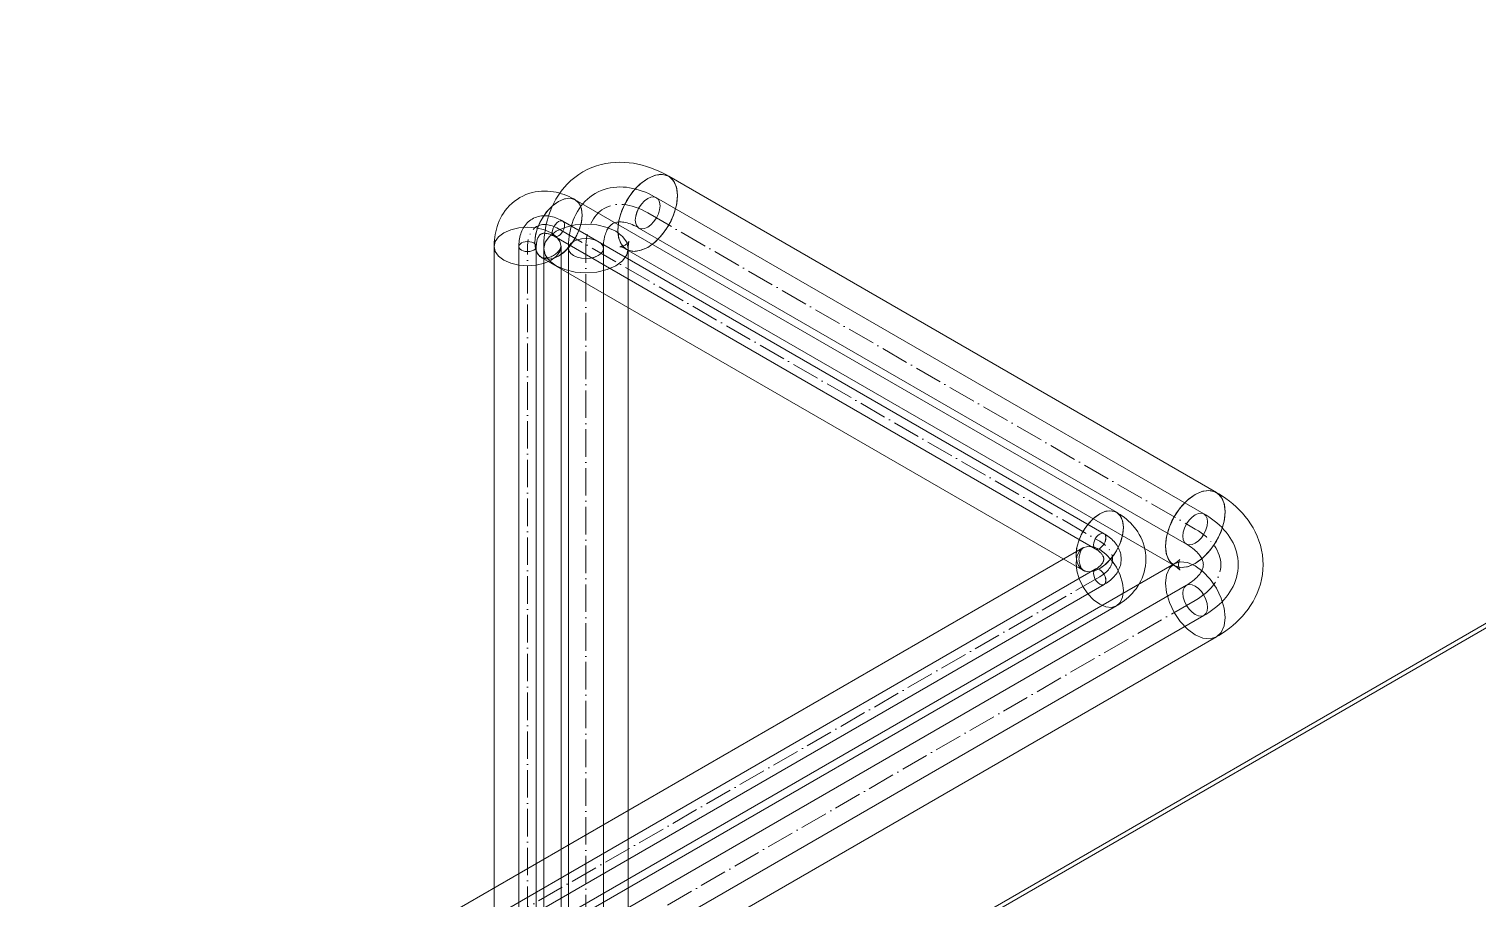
# Model space of a CAD drawing. Header units: millimetres. Extents: x -88595 to 880822, y -1054509 to -148035.
# Drawn here: x 433626 to 434153, y -344671 to -344355 of the extents above; entities that cross this region are included whole.
import ezdxf

# ---------------------------------------------------------------- set-up
doc = ezdxf.new("R2010")
doc.units = ezdxf.units.MM
doc.linetypes.add('$12$ADSK_Осевая', pattern=[14, 10, -2, 0, -2])
doc.linetypes.add('$13$ADSK_Осевая', pattern=[14, 10, -2, 0, -2])
for name, color, linetype, lineweight in [('Изоляция', 7, 'Continuous', 18), ('Оборудование', 7, 'Continuous', 18), ('Трубопровод', 7, 'Continuous', 18), ('Трубопроводы', 7, 'Continuous', 18)]:
    doc.layers.add(name, color=color, linetype=linetype, lineweight=lineweight)

# ---------------------------------------------------------------- blocks, each defined once
blk = doc.blocks.new('$0$ADSK_Настенный внутренний блок кондиционера1 - 1U24TL5FRA-A-3264667-В_ОВ3_1')
at = {"layer": 'Оборудование'}
for p, q in [((-17677.49, 7936.1), (-18390.25, 7524.58)), ((-17673.52, 7936.69), (-18386.28, 7525.18))]:
    blk.add_line(p, q, dxfattribs=at)
blk = doc.blocks.new('$0$ADSK_МедьПайка_Отвод-гнутая труба - Отвод _гнутая труба_-V148-В_ОВ3_1')
at = {"layer": 'Трубопроводы', "color": 134, "true_color": 0x00a6a6}
for points in [[(-19153.25, -1883.69, 0), (-19154.25, -1884.31, 0), (-19155.2, -1885, 0), (-19156.09, -1885.75, 0), (-19156.94, -1886.56, 0), (-19157.73, -1887.42, 0), (-19158.46, -1888.33, 0), (-19159.14, -1889.28, 0), (-19159.76, -1890.28, 0), (-19160.31, -1891.3, 0), (-19160.82, -1892.36, 0), (-19161.26, -1893.45, 0), (-19161.65, -1894.57, 0), (-19161.99, -1895.71, 0), (-19162.28, -1896.86, 0), (-19162.52, -1898.04, 0), (-19162.71, -1899.24, 0), (-19162.85, -1900.45, 0), (-19162.94, -1901.68, 0), (-19162.99, -1902.92, 0), (-19163, -1903.72, 0)], [(-19153.25, -1883.69, 0), (-19152.22, -1883.14, 0), (-19151.15, -1882.66, 0), (-19150.05, -1882.25, 0), (-19148.92, -1881.93, 0), (-19147.78, -1881.67, 0), (-19146.62, -1881.49, 0), (-19145.46, -1881.39, 0), (-19144.29, -1881.35, 0), (-19143.12, -1881.38, 0), (-19141.95, -1881.47, 0), (-19140.79, -1881.63, 0), (-19139.63, -1881.85, 0), (-19138.47, -1882.13, 0), (-19137.32, -1882.46, 0), (-19136.18, -1882.84, 0), (-19135.05, -1883.27, 0), (-19133.93, -1883.76, 0), (-19132.82, -1884.29, 0), (-19131.72, -1884.87, 0), (-19131.03, -1885.26, 0)], [(-19134.2, -1885.57, 0), (-19135.36, -1886.42, 0), (-19136.45, -1887.56, 0), (-19137.38, -1888.92, 0), (-19138.09, -1890.41, 0), (-19138.54, -1891.92, 0), (-19138.69, -1893.35, 0), (-19138.54, -1894.6, 0), (-19138.09, -1895.6, 0), (-19137.38, -1896.26, 0), (-19136.45, -1896.54, 0), (-19135.36, -1896.44, 0), (-19134.2, -1895.94, 0)], [(-19134.2, -1895.94, 0), (-19133.04, -1895.1, 0), (-19131.96, -1893.95, 0), (-19131.03, -1892.59, 0), (-19130.31, -1891.11, 0), (-19129.86, -1889.6, 0), (-19129.71, -1888.17, 0), (-19129.86, -1886.91, 0), (-19130.31, -1885.92, 0), (-19131.03, -1885.26, 0), (-19131.96, -1884.97, 0), (-19133.04, -1885.08, 0), (-19134.2, -1885.57, 0)], [(-19146.9, -1894.68, 0), (-19147.15, -1894.84, 0), (-19147.39, -1895.02, 0), (-19147.63, -1895.21, 0), (-19147.86, -1895.44, 0), (-19148.1, -1895.69, 0), (-19148.33, -1895.98, 0), (-19148.55, -1896.3, 0), (-19148.77, -1896.65, 0), (-19148.99, -1897.05, 0), (-19149.19, -1897.49, 0), (-19149.39, -1897.96, 0), (-19149.57, -1898.48, 0), (-19149.74, -1899.04, 0), (-19149.89, -1899.64, 0), (-19150.02, -1900.28, 0), (-19150.12, -1900.96, 0), (-19150.21, -1901.68, 0), (-19150.26, -1902.43, 0), (-19150.3, -1903.21, 0), (-19150.3, -1903.72, 0)], [(-19146.9, -1894.68, 0), (-19146.64, -1894.55, 0), (-19146.37, -1894.42, 0), (-19146.08, -1894.32, 0), (-19145.77, -1894.23, 0), (-19145.43, -1894.15, 0), (-19145.07, -1894.1, 0), (-19144.68, -1894.06, 0), (-19144.26, -1894.05, 0), (-19143.81, -1894.06, 0), (-19143.33, -1894.1, 0), (-19142.82, -1894.17, 0), (-19142.28, -1894.27, 0), (-19141.71, -1894.41, 0), (-19141.11, -1894.58, 0), (-19140.49, -1894.79, 0), (-19139.85, -1895.03, 0), (-19139.19, -1895.32, 0), (-19138.52, -1895.64, 0), (-19137.82, -1896.01, 0), (-19137.38, -1896.26, 0)], [(-19161.14, -1901.13, 0), (-19159.83, -1900.54, 0), (-19158.3, -1900.18, 0), (-19156.65, -1900.05, 0), (-19155.01, -1900.18, 0), (-19153.48, -1900.54, 0), (-19152.16, -1901.13, 0), (-19151.15, -1901.89, 0), (-19150.52, -1902.77, 0), (-19150.3, -1903.72, 0), (-19150.52, -1904.67, 0), (-19151.15, -1905.55, 0), (-19152.16, -1906.31, 0)], [(-19152.16, -1906.31, 0), (-19153.48, -1906.89, 0), (-19155.01, -1907.26, 0), (-19156.65, -1907.39, 0), (-19158.3, -1907.26, 0), (-19159.83, -1906.89, 0), (-19161.14, -1906.31, 0), (-19162.15, -1905.55, 0), (-19162.79, -1904.67, 0), (-19163, -1903.72, 0), (-19162.79, -1902.77, 0), (-19162.15, -1901.89, 0), (-19161.14, -1901.13, 0)]]:
    blk.add_polyline3d(points, dxfattribs=at)
blk = doc.blocks.new('$0$ADSK_МедьПайка_Отвод-гнутая труба - Отвод _гнутая труба_-V161-В_ОВ3_1')
at = {"layer": 'Трубопроводы', "color": 134, "true_color": 0x00a6a6}
for points in [[(9793.5, -8211.69, 0), (9793.65, -8210.26, 0), (9794.1, -8208.75, 0), (9794.81, -8207.27, 0), (9795.74, -8205.9, 0), (9796.82, -8204.76, 0), (9797.99, -8203.91, 0), (9799.15, -8203.42, 0), (9800.23, -8203.31, 0), (9801.16, -8203.6, 0), (9801.87, -8204.26, 0), (9802.32, -8205.25, 0), (9802.48, -8206.51, 0)], [(9802.48, -8206.51, 0), (9802.32, -8207.94, 0), (9801.87, -8209.45, 0), (9801.16, -8210.93, 0), (9800.23, -8212.29, 0), (9799.15, -8213.44, 0), (9797.99, -8214.28, 0), (9796.82, -8214.78, 0), (9795.74, -8214.88, 0), (9794.81, -8214.6, 0), (9794.1, -8213.94, 0), (9793.65, -8212.94, 0), (9793.5, -8211.69, 0)], [(9813.63, -8222.06, 0), (9813.59, -8220.89, 0), (9813.47, -8219.72, 0), (9813.27, -8218.57, 0), (9812.99, -8217.43, 0), (9812.64, -8216.31, 0), (9812.22, -8215.22, 0), (9811.73, -8214.16, 0), (9811.18, -8213.13, 0), (9810.57, -8212.13, 0), (9809.9, -8211.17, 0), (9809.18, -8210.24, 0), (9808.41, -8209.34, 0), (9807.6, -8208.48, 0), (9806.74, -8207.65, 0), (9805.83, -8206.86, 0), (9804.89, -8206.09, 0), (9803.91, -8205.37, 0), (9802.9, -8204.67, 0), (9801.85, -8204, 0), (9801.16, -8203.6, 0)], [(9800.93, -8222.06, 0), (9800.92, -8221.77, 0), (9800.89, -8221.47, 0), (9800.84, -8221.16, 0), (9800.76, -8220.85, 0), (9800.66, -8220.52, 0), (9800.53, -8220.18, 0), (9800.36, -8219.83, 0), (9800.17, -8219.45, 0), (9799.93, -8219.07, 0), (9799.66, -8218.67, 0), (9799.34, -8218.27, 0), (9798.98, -8217.85, 0), (9798.58, -8217.42, 0), (9798.13, -8216.99, 0), (9797.64, -8216.56, 0), (9797.11, -8216.13, 0), (9796.53, -8215.7, 0), (9795.91, -8215.28, 0), (9795.25, -8214.86, 0), (9794.81, -8214.6, 0)], [(9800.93, -8222.06, 0), (9800.92, -8222.35, 0), (9800.89, -8222.65, 0), (9800.84, -8222.96, 0), (9800.76, -8223.27, 0), (9800.66, -8223.6, 0), (9800.53, -8223.94, 0), (9800.36, -8224.29, 0), (9800.17, -8224.67, 0), (9799.93, -8225.05, 0), (9799.66, -8225.45, 0), (9799.34, -8225.85, 0), (9798.98, -8226.27, 0), (9798.58, -8226.7, 0), (9798.13, -8227.13, 0), (9797.64, -8227.56, 0), (9797.11, -8227.99, 0), (9796.53, -8228.42, 0), (9795.91, -8228.84, 0), (9795.25, -8229.26, 0), (9794.81, -8229.52, 0)], [(9813.63, -8222.06, 0), (9813.59, -8223.23, 0), (9813.47, -8224.4, 0), (9813.27, -8225.55, 0), (9812.99, -8226.69, 0), (9812.64, -8227.81, 0), (9812.22, -8228.9, 0), (9811.73, -8229.96, 0), (9811.18, -8230.99, 0), (9810.57, -8231.99, 0), (9809.9, -8232.95, 0), (9809.18, -8233.88, 0), (9808.41, -8234.78, 0), (9807.6, -8235.64, 0), (9806.74, -8236.47, 0), (9805.83, -8237.26, 0), (9804.89, -8238.03, 0), (9803.91, -8238.75, 0), (9802.9, -8239.45, 0), (9801.85, -8240.12, 0), (9801.16, -8240.52, 0)], [(9802.48, -8237.61, 0), (9802.32, -8236.18, 0), (9801.87, -8234.67, 0), (9801.16, -8233.19, 0), (9800.23, -8231.83, 0), (9799.15, -8230.68, 0), (9797.99, -8229.84, 0), (9796.82, -8229.34, 0), (9795.74, -8229.24, 0), (9794.81, -8229.52, 0), (9794.1, -8230.18, 0), (9793.65, -8231.18, 0), (9793.5, -8232.43, 0)], [(9793.5, -8232.43, 0), (9793.65, -8233.86, 0), (9794.1, -8235.37, 0), (9794.81, -8236.86, 0), (9795.74, -8238.22, 0), (9796.82, -8239.36, 0), (9797.99, -8240.21, 0), (9799.15, -8240.7, 0), (9800.23, -8240.81, 0), (9801.16, -8240.52, 0), (9801.87, -8239.86, 0), (9802.32, -8238.87, 0), (9802.48, -8237.61, 0)]]:
    blk.add_polyline3d(points, dxfattribs=at)
blk = doc.blocks.new('$0$ADSK_МедьПайка_Отвод-гнутая труба - Отвод _гнутая труба_-V147-В_ОВ3_1')
at = {"layer": 'Трубопроводы', "color": 190, "true_color": 0x8000ff}
for points in [[(-19176.16, -1892.99, 0), (-19176.66, -1893.3, 0), (-19177.14, -1893.64, 0), (-19177.59, -1894.02, 0), (-19178.01, -1894.42, 0), (-19178.4, -1894.85, 0), (-19178.77, -1895.31, 0), (-19179.11, -1895.79, 0), (-19179.42, -1896.28, 0), (-19179.7, -1896.8, 0), (-19179.95, -1897.33, 0), (-19180.17, -1897.87, 0), (-19180.37, -1898.43, 0), (-19180.54, -1899, 0), (-19180.68, -1899.58, 0), (-19180.8, -1900.17, 0), (-19180.89, -1900.77, 0), (-19180.96, -1901.37, 0), (-19181.01, -1901.99, 0), (-19181.04, -1902.61, 0), (-19181.04, -1903.01, 0)], [(-19176.16, -1892.99, 0), (-19175.65, -1892.71, 0), (-19175.11, -1892.47, 0), (-19174.56, -1892.27, 0), (-19174, -1892.11, 0), (-19173.43, -1891.98, 0), (-19172.85, -1891.89, 0), (-19172.27, -1891.84, 0), (-19171.69, -1891.82, 0), (-19171.1, -1891.83, 0), (-19170.52, -1891.88, 0), (-19169.93, -1891.96, 0), (-19169.35, -1892.07, 0), (-19168.78, -1892.21, 0), (-19168.2, -1892.37, 0), (-19167.63, -1892.57, 0), (-19167.07, -1892.78, 0), (-19166.51, -1893.02, 0), (-19165.95, -1893.29, 0), (-19165.4, -1893.58, 0), (-19165.05, -1893.77, 0)], [(-19166.64, -1893.93, 0), (-19167.22, -1894.36, 0), (-19167.76, -1894.93, 0), (-19168.23, -1895.61, 0), (-19168.58, -1896.35, 0), (-19168.81, -1897.11, 0), (-19168.88, -1897.82, 0), (-19168.81, -1898.45, 0), (-19168.58, -1898.94, 0), (-19168.23, -1899.27, 0), (-19167.76, -1899.42, 0), (-19167.22, -1899.36, 0), (-19166.64, -1899.12, 0)], [(-19166.64, -1899.12, 0), (-19166.06, -1898.69, 0), (-19165.52, -1898.12, 0), (-19165.05, -1897.44, 0), (-19164.7, -1896.7, 0), (-19164.47, -1895.94, 0), (-19164.39, -1895.23, 0), (-19164.47, -1894.6, 0), (-19164.7, -1894.11, 0), (-19165.05, -1893.77, 0), (-19165.52, -1893.63, 0), (-19166.06, -1893.69, 0), (-19166.64, -1893.93, 0)], [(-19172.99, -1898.49, 0), (-19173.11, -1898.57, 0), (-19173.24, -1898.65, 0), (-19173.35, -1898.75, 0), (-19173.47, -1898.86, 0), (-19173.59, -1898.99, 0), (-19173.7, -1899.13, 0), (-19173.81, -1899.29, 0), (-19173.93, -1899.47, 0), (-19174.03, -1899.67, 0), (-19174.14, -1899.89, 0), (-19174.23, -1900.13, 0), (-19174.33, -1900.39, 0), (-19174.41, -1900.67, 0), (-19174.48, -1900.97, 0), (-19174.55, -1901.29, 0), (-19174.6, -1901.63, 0), (-19174.64, -1901.98, 0), (-19174.67, -1902.36, 0), (-19174.69, -1902.75, 0), (-19174.69, -1903.01, 0)], [(-19172.99, -1898.49, 0), (-19172.86, -1898.42, 0), (-19172.72, -1898.36, 0), (-19172.58, -1898.3, 0), (-19172.42, -1898.26, 0), (-19172.26, -1898.22, 0), (-19172.07, -1898.19, 0), (-19171.88, -1898.18, 0), (-19171.67, -1898.17, 0), (-19171.44, -1898.18, 0), (-19171.2, -1898.2, 0), (-19170.95, -1898.23, 0), (-19170.68, -1898.28, 0), (-19170.39, -1898.35, 0), (-19170.1, -1898.43, 0), (-19169.79, -1898.54, 0), (-19169.47, -1898.66, 0), (-19169.14, -1898.8, 0), (-19168.8, -1898.97, 0), (-19168.45, -1899.15, 0), (-19168.23, -1899.27, 0)], [(-19175.62, -1904.3, 0), (-19176.28, -1904.59, 0), (-19177.04, -1904.78, 0), (-19177.87, -1904.84, 0), (-19178.69, -1904.78, 0), (-19179.45, -1904.59, 0), (-19180.11, -1904.3, 0), (-19180.61, -1903.92, 0), (-19180.93, -1903.48, 0), (-19181.04, -1903.01, 0), (-19180.93, -1902.53, 0), (-19180.61, -1902.09, 0), (-19180.11, -1901.71, 0)], [(-19180.11, -1901.71, 0), (-19179.45, -1901.42, 0), (-19178.69, -1901.23, 0), (-19177.87, -1901.17, 0), (-19177.04, -1901.23, 0), (-19176.28, -1901.42, 0), (-19175.62, -1901.71, 0), (-19175.12, -1902.09, 0), (-19174.8, -1902.53, 0), (-19174.69, -1903.01, 0), (-19174.8, -1903.48, 0), (-19175.12, -1903.92, 0), (-19175.62, -1904.3, 0)]]:
    blk.add_polyline3d(points, dxfattribs=at)
blk = doc.blocks.new('$0$ADSK_МедьПайка_Отвод-гнутая труба - Отвод _гнутая труба_-V159-В_ОВ3_1')
at = {"layer": 'Трубопроводы', "color": 190, "true_color": 0x8000ff}
for points in [[(9860, -8223, 0), (9860.08, -8222.28, 0), (9860.3, -8221.53, 0), (9860.66, -8220.79, 0), (9861.12, -8220.11, 0), (9861.66, -8219.53, 0), (9862.24, -8219.11, 0), (9862.82, -8218.86, 0), (9863.37, -8218.81, 0), (9863.83, -8218.95, 0), (9864.19, -8219.28, 0), (9864.41, -8219.78, 0), (9864.49, -8220.41, 0)], [(9864.49, -8220.41, 0), (9864.41, -8221.12, 0), (9864.19, -8221.88, 0), (9863.83, -8222.62, 0), (9863.37, -8223.3, 0), (9862.82, -8223.87, 0), (9862.24, -8224.3, 0), (9861.66, -8224.54, 0), (9861.12, -8224.6, 0), (9860.66, -8224.45, 0), (9860.3, -8224.12, 0), (9860.08, -8223.63, 0), (9860, -8223, 0)], [(9870.07, -8228.18, 0), (9870.05, -8227.6, 0), (9869.99, -8227.01, 0), (9869.89, -8226.44, 0), (9869.75, -8225.87, 0), (9869.57, -8225.31, 0), (9869.36, -8224.77, 0), (9869.12, -8224.24, 0), (9868.84, -8223.72, 0), (9868.54, -8223.22, 0), (9868.2, -8222.74, 0), (9867.84, -8222.27, 0), (9867.46, -8221.83, 0), (9867.05, -8221.39, 0), (9866.62, -8220.98, 0), (9866.17, -8220.58, 0), (9865.7, -8220.2, 0), (9865.21, -8219.84, 0), (9864.7, -8219.49, 0), (9864.17, -8219.16, 0), (9863.83, -8218.95, 0)], [(9863.72, -8228.18, 0), (9863.71, -8228.04, 0), (9863.7, -8227.89, 0), (9863.67, -8227.74, 0), (9863.63, -8227.58, 0), (9863.58, -8227.41, 0), (9863.52, -8227.24, 0), (9863.43, -8227.07, 0), (9863.33, -8226.88, 0), (9863.22, -8226.69, 0), (9863.08, -8226.49, 0), (9862.92, -8226.29, 0), (9862.74, -8226.08, 0), (9862.54, -8225.87, 0), (9862.32, -8225.65, 0), (9862.07, -8225.43, 0), (9861.81, -8225.22, 0), (9861.52, -8225, 0), (9861.21, -8224.79, 0), (9860.88, -8224.58, 0), (9860.66, -8224.45, 0)], [(9864.49, -8235.96, 0), (9864.41, -8235.25, 0), (9864.19, -8234.49, 0), (9863.83, -8233.75, 0), (9863.37, -8233.07, 0), (9862.82, -8232.5, 0), (9862.24, -8232.07, 0), (9861.66, -8231.83, 0), (9861.12, -8231.77, 0), (9860.66, -8231.92, 0), (9860.3, -8232.25, 0), (9860.08, -8232.74, 0), (9860, -8233.37, 0)], [(9863.72, -8228.18, 0), (9863.71, -8228.33, 0), (9863.7, -8228.48, 0), (9863.67, -8228.63, 0), (9863.63, -8228.79, 0), (9863.58, -8228.95, 0), (9863.52, -8229.12, 0), (9863.43, -8229.3, 0), (9863.33, -8229.49, 0), (9863.22, -8229.68, 0), (9863.08, -8229.88, 0), (9862.92, -8230.08, 0), (9862.74, -8230.29, 0), (9862.54, -8230.5, 0), (9862.32, -8230.72, 0), (9862.07, -8230.93, 0), (9861.81, -8231.15, 0), (9861.52, -8231.36, 0), (9861.21, -8231.58, 0), (9860.88, -8231.78, 0), (9860.66, -8231.92, 0)], [(9870.07, -8228.18, 0), (9870.05, -8228.77, 0), (9869.99, -8229.35, 0), (9869.89, -8229.93, 0), (9869.75, -8230.5, 0), (9869.57, -8231.06, 0), (9869.36, -8231.6, 0), (9869.12, -8232.13, 0), (9868.84, -8232.65, 0), (9868.54, -8233.15, 0), (9868.2, -8233.63, 0), (9867.84, -8234.09, 0), (9867.46, -8234.54, 0), (9867.05, -8234.97, 0), (9866.62, -8235.39, 0), (9866.17, -8235.79, 0), (9865.7, -8236.17, 0), (9865.21, -8236.53, 0), (9864.7, -8236.88, 0), (9864.17, -8237.21, 0), (9863.83, -8237.41, 0)], [(9860, -8233.37, 0), (9860.08, -8234.08, 0), (9860.3, -8234.84, 0), (9860.66, -8235.58, 0), (9861.12, -8236.26, 0), (9861.66, -8236.83, 0), (9862.24, -8237.26, 0), (9862.82, -8237.5, 0), (9863.37, -8237.56, 0), (9863.83, -8237.41, 0), (9864.19, -8237.08, 0), (9864.41, -8236.59, 0), (9864.49, -8235.96, 0)]]:
    blk.add_polyline3d(points, dxfattribs=at)

msp = doc.modelspace()

# ---------------------------------------------------------------- linework, layer by layer
at = {"layer": 'Изоляция', "color": 134, "true_color": 0x00a6a6}
for p, q in [((434058.03, -344523.6), (433858.98, -344408.68)), ((433813.5, -344434.93), (433813.5, -344919.52)), ((433843.63, -344435.26), (434042.68, -344550.18)), ((433844.2, -344919.52), (433844.2, -344434.93)), ((434042.68, -344549.52), (431545.53, -345991.25)), ((431560.88, -346017.84), (434058.03, -344576.11))]:
    msp.add_line(p, q, dxfattribs=at)
at = {"layer": 'Изоляция', "color": 190, "true_color": 0x8000ff}
for p, q in [((434021.71, -344530.79), (433824.95, -344417.19)), ((433795.46, -344434.22), (433795.46, -344944.73)), ((433819.81, -344944.73), (433819.81, -344434.22)), ((433812.78, -344438.28), (434009.53, -344551.87)), ((434009.53, -344543.75), (431475.79, -346006.6)), ((431487.96, -346027.69), (434021.71, -344564.84))]:
    msp.add_line(p, q, dxfattribs=at)
at = {"layer": 'Изоляция', "color": 134, "true_color": 0x00a6a6}
for points in [[(433827.75, -344407.1, 0), (433829.34, -344406.26, 0), (433830.97, -344405.53, 0), (433832.65, -344404.92, 0), (433834.35, -344404.42, 0), (433836.06, -344404.04, 0), (433837.78, -344403.77, 0), (433839.49, -344403.61, 0), (433841.19, -344403.56, 0), (433842.87, -344403.6, 0), (433844.53, -344403.74, 0), (433846.16, -344403.96, 0), (433847.76, -344404.26, 0), (433849.33, -344404.63, 0), (433850.87, -344405.08, 0), (433852.37, -344405.59, 0), (433853.85, -344406.15, 0), (433855.3, -344406.78, 0), (433856.72, -344407.46, 0), (433858.11, -344408.19, 0), (433858.98, -344408.68, 0)], [(433827.75, -344407.1, 0), (433826.23, -344408.05, 0), (433824.78, -344409.11, 0), (433823.41, -344410.25, 0), (433822.13, -344411.47, 0), (433820.95, -344412.77, 0), (433819.86, -344414.12, 0), (433818.86, -344415.52, 0), (433817.97, -344416.97, 0), (433817.16, -344418.44, 0), (433816.45, -344419.95, 0), (433815.83, -344421.47, 0), (433815.29, -344423, 0), (433814.83, -344424.55, 0), (433814.44, -344426.11, 0), (433814.13, -344427.67, 0), (433813.88, -344429.23, 0), (433813.7, -344430.8, 0), (433813.58, -344432.37, 0), (433813.51, -344433.94, 0), (433813.5, -344434.93, 0)], [(433862.16, -344415.7, 0), (433861.89, -344413.07, 0), (433861.08, -344410.88, 0), (433859.79, -344409.25, 0), (433858.07, -344408.26, 0), (433856.01, -344407.96, 0), (433853.72, -344408.36, 0), (433851.3, -344409.44, 0)], [(433851.3, -344409.44, 0), (433854.11, -344408.24, 0), (433856.73, -344407.98, 0), (433858.98, -344408.68, 0), (433860.7, -344410.28, 0), (433861.79, -344412.67, 0), (433862.16, -344415.7, 0)], [(433840.45, -344428.24, 0), (433840.82, -344424.78, 0), (433841.9, -344421.13, 0), (433843.63, -344417.54, 0), (433845.88, -344414.25, 0), (433848.49, -344411.49, 0), (433851.3, -344409.44, 0)], [(433851.3, -344409.44, 0), (433848.89, -344411.15, 0), (433846.59, -344413.4, 0), (433844.53, -344416.08, 0), (433842.82, -344419.06, 0), (433841.52, -344422.18, 0), (433840.72, -344425.29, 0), (433840.45, -344428.24, 0)], [(433862.16, -344415.7, 0), (433861.79, -344419.16, 0), (433860.7, -344422.81, 0), (433858.98, -344426.4, 0), (433856.73, -344429.69, 0), (433854.11, -344432.45, 0), (433851.3, -344434.5, 0)], [(433851.3, -344434.5, 0), (433853.72, -344432.79, 0), (433856.01, -344430.54, 0), (433858.07, -344427.86, 0), (433859.79, -344424.88, 0), (433861.08, -344421.76, 0), (433861.89, -344418.65, 0), (433862.16, -344415.7, 0)], [(433818, -344428.66, 0), (433815.56, -344430.5, 0), (433814.03, -344432.64, 0), (433813.5, -344434.93, 0), (433814.03, -344437.22, 0), (433815.56, -344439.36, 0), (433818, -344441.2, 0)], [(433818, -344441.2, 0), (433815.56, -344439.36, 0), (433814.03, -344437.22, 0), (433813.5, -344434.93, 0), (433814.03, -344432.64, 0), (433815.56, -344430.5, 0), (433818, -344428.66, 0)], [(433839.71, -344428.66, 0), (433836.53, -344427.26, 0), (433832.83, -344426.37, 0), (433828.85, -344426.07, 0), (433824.88, -344426.37, 0), (433821.18, -344427.26, 0), (433818, -344428.66, 0)], [(433818, -344428.66, 0), (433821.18, -344427.26, 0), (433824.88, -344426.37, 0), (433828.85, -344426.07, 0), (433832.83, -344426.37, 0), (433836.53, -344427.26, 0), (433839.71, -344428.66, 0)], [(433839.71, -344441.2, 0), (433842.15, -344439.36, 0), (433843.68, -344437.22, 0), (433844.2, -344434.93, 0), (433843.68, -344432.64, 0), (433842.15, -344430.5, 0), (433839.71, -344428.66, 0)], [(433839.71, -344428.66, 0), (433842.15, -344430.5, 0), (433843.68, -344432.64, 0), (433844.2, -344434.93, 0), (433843.68, -344437.22, 0), (433842.15, -344439.36, 0), (433839.71, -344441.2, 0)], [(433851.3, -344434.5, 0), (433848.49, -344435.7, 0), (433845.88, -344435.96, 0), (433843.63, -344435.26, 0), (433841.9, -344433.66, 0), (433840.82, -344431.27, 0), (433840.45, -344428.24, 0)], [(433840.45, -344428.24, 0), (433840.72, -344430.87, 0), (433841.53, -344433.05, 0), (433842.82, -344434.68, 0), (433844.54, -344435.68, 0), (433846.6, -344435.98, 0), (433848.89, -344435.58, 0), (433851.3, -344434.5, 0)], [(433843.1, -344433.69, 0), (433842.81, -344433.84, 0), (433842.52, -344433.98, 0), (433842.24, -344434.08, 0), (433841.97, -344434.16, 0), (433841.74, -344434.21, 0), (433841.54, -344434.24, 0), (433841.38, -344434.26, 0), (433841.27, -344434.26, 0), (433841.21, -344434.26, 0), (433841.2, -344434.26, 0)], [(433841.2, -344434.26, 0), (433841.22, -344434.26, 0), (433841.31, -344434.27, 0), (433841.44, -344434.3, 0), (433841.62, -344434.35, 0), (433841.85, -344434.43, 0), (433842.13, -344434.53, 0), (433842.45, -344434.66, 0), (433842.8, -344434.82, 0), (433843.2, -344435.02, 0), (433843.62, -344435.26, 0), (433843.63, -344435.26, 0)], [(433843.1, -344433.69, 0), (433843.38, -344433.52, 0), (433843.64, -344433.33, 0), (433843.87, -344433.14, 0), (433844.07, -344432.94, 0), (433844.24, -344432.77, 0), (433844.36, -344432.61, 0), (433844.46, -344432.48, 0), (433844.51, -344432.38, 0), (433844.54, -344432.33, 0), (433844.55, -344432.32, 0)], [(433844.55, -344432.32, 0), (433844.54, -344432.35, 0), (433844.51, -344432.43, 0), (433844.47, -344432.55, 0), (433844.42, -344432.74, 0), (433844.37, -344432.98, 0), (433844.32, -344433.27, 0), (433844.27, -344433.61, 0), (433844.24, -344434, 0), (433844.21, -344434.44, 0), (433844.2, -344434.92, 0), (433844.2, -344434.93, 0)], [(433818, -344441.2, 0), (433821.18, -344442.61, 0), (433824.88, -344443.49, 0), (433828.85, -344443.79, 0), (433832.83, -344443.49, 0), (433836.53, -344442.61, 0), (433839.71, -344441.2, 0)], [(433839.71, -344441.2, 0), (433836.53, -344442.61, 0), (433832.83, -344443.49, 0), (433828.85, -344443.79, 0), (433824.88, -344443.49, 0), (433821.18, -344442.61, 0), (433818, -344441.2, 0)], [(434050.35, -344524.36, 0), (434047.55, -344526.41, 0), (434044.93, -344529.17, 0), (434042.68, -344532.46, 0), (434040.95, -344536.05, 0), (434039.87, -344539.7, 0), (434039.5, -344543.16, 0)], [(434039.5, -344543.16, 0), (434039.77, -344540.21, 0), (434040.58, -344537.1, 0), (434041.87, -344533.97, 0), (434043.59, -344531, 0), (434045.65, -344528.32, 0), (434047.94, -344526.07, 0), (434050.35, -344524.36, 0)], [(434050.35, -344524.36, 0), (434052.77, -344523.28, 0), (434055.07, -344522.88, 0), (434057.12, -344523.19, 0), (434058.84, -344524.18, 0), (434060.13, -344525.81, 0), (434060.94, -344527.99, 0), (434061.21, -344530.62, 0)], [(434061.21, -344530.62, 0), (434060.84, -344527.59, 0), (434059.75, -344525.2, 0), (434058.03, -344523.6, 0), (434055.78, -344522.9, 0), (434053.16, -344523.16, 0), (434050.35, -344524.36, 0)], [(434075, -344549.85, 0), (434074.94, -344548.06, 0), (434074.76, -344546.28, 0), (434074.45, -344544.52, 0), (434074.03, -344542.8, 0), (434073.5, -344541.13, 0), (434072.88, -344539.51, 0), (434072.16, -344537.94, 0), (434071.35, -344536.45, 0), (434070.48, -344535.01, 0), (434069.53, -344533.65, 0), (434068.53, -344532.34, 0), (434067.47, -344531.11, 0), (434066.36, -344529.94, 0), (434065.2, -344528.82, 0), (434064.01, -344527.77, 0), (434062.78, -344526.78, 0), (434061.51, -344525.83, 0), (434060.21, -344524.94, 0), (434058.89, -344524.11, 0), (434058.03, -344523.6, 0)], [(434050.35, -344549.42, 0), (434053.16, -344547.38, 0), (434055.78, -344544.61, 0), (434058.03, -344541.32, 0), (434059.75, -344537.73, 0), (434060.84, -344534.08, 0), (434061.21, -344530.62, 0)], [(434061.21, -344530.62, 0), (434060.94, -344533.57, 0), (434060.13, -344536.69, 0), (434058.84, -344539.81, 0), (434057.12, -344542.79, 0), (434055.06, -344545.47, 0), (434052.77, -344547.72, 0), (434050.35, -344549.42, 0)], [(434039.5, -344543.16, 0), (434039.87, -344546.19, 0), (434040.95, -344548.58, 0), (434042.68, -344550.18, 0), (434044.93, -344550.88, 0), (434047.55, -344550.62, 0), (434050.35, -344549.42, 0)], [(434050.35, -344549.42, 0), (434047.94, -344550.51, 0), (434045.64, -344550.9, 0), (434043.59, -344550.6, 0), (434041.87, -344549.6, 0), (434040.57, -344547.97, 0), (434039.77, -344545.79, 0), (434039.5, -344543.16, 0)], [(434039.5, -344556.55, 0), (434039.87, -344553.52, 0), (434040.95, -344551.12, 0), (434042.68, -344549.52, 0), (434044.93, -344548.83, 0), (434047.55, -344549.09, 0), (434050.35, -344550.28, 0)], [(434050.35, -344550.28, 0), (434047.55, -344549.09, 0), (434044.93, -344548.83, 0), (434042.68, -344549.52, 0), (434040.95, -344551.12, 0), (434039.87, -344553.52, 0), (434039.5, -344556.55, 0)], [(434044.77, -344547.92, 0), (434044.75, -344547.94, 0), (434044.7, -344548, 0), (434044.6, -344548.1, 0), (434044.47, -344548.24, 0), (434044.29, -344548.4, 0), (434044.06, -344548.59, 0), (434043.79, -344548.8, 0), (434043.47, -344549.03, 0), (434043.1, -344549.27, 0), (434042.69, -344549.52, 0), (434042.68, -344549.52, 0)], [(434044.77, -344551.79, 0), (434044.75, -344551.77, 0), (434044.7, -344551.7, 0), (434044.6, -344551.6, 0), (434044.47, -344551.47, 0), (434044.29, -344551.3, 0), (434044.06, -344551.12, 0), (434043.79, -344550.91, 0), (434043.47, -344550.68, 0), (434043.1, -344550.44, 0), (434042.69, -344550.19, 0), (434042.68, -344550.18, 0)], [(434044.3, -344549.85, 0), (434044.31, -344549.52, 0), (434044.35, -344549.21, 0), (434044.4, -344548.91, 0), (434044.46, -344548.64, 0), (434044.54, -344548.41, 0), (434044.61, -344548.22, 0), (434044.68, -344548.08, 0), (434044.73, -344547.98, 0), (434044.76, -344547.93, 0), (434044.77, -344547.92, 0)], [(434044.3, -344549.85, 0), (434044.31, -344550.18, 0), (434044.35, -344550.5, 0), (434044.4, -344550.8, 0), (434044.46, -344551.06, 0), (434044.54, -344551.3, 0), (434044.61, -344551.49, 0), (434044.68, -344551.63, 0), (434044.73, -344551.73, 0), (434044.76, -344551.78, 0), (434044.77, -344551.79, 0)], [(434050.35, -344550.28, 0), (434053.16, -344552.33, 0), (434055.78, -344555.09, 0), (434058.03, -344558.38, 0), (434059.75, -344561.98, 0), (434060.84, -344565.62, 0), (434061.21, -344569.08, 0)], [(434061.21, -344569.08, 0), (434060.84, -344565.62, 0), (434059.75, -344561.98, 0), (434058.03, -344558.38, 0), (434055.78, -344555.09, 0), (434053.16, -344552.33, 0), (434050.35, -344550.28, 0)], [(434075, -344549.85, 0), (434074.94, -344551.65, 0), (434074.76, -344553.43, 0), (434074.45, -344555.19, 0), (434074.03, -344556.91, 0), (434073.5, -344558.58, 0), (434072.88, -344560.2, 0), (434072.16, -344561.76, 0), (434071.35, -344563.26, 0), (434070.48, -344564.69, 0), (434069.53, -344566.06, 0), (434068.53, -344567.36, 0), (434067.47, -344568.6, 0), (434066.36, -344569.77, 0), (434065.2, -344570.88, 0), (434064.01, -344571.93, 0), (434062.78, -344572.93, 0), (434061.51, -344573.87, 0), (434060.21, -344574.76, 0), (434058.89, -344575.6, 0), (434058.03, -344576.11, 0)], [(434050.35, -344575.35, 0), (434047.55, -344573.3, 0), (434044.93, -344570.54, 0), (434042.68, -344567.25, 0), (434040.95, -344563.65, 0), (434039.87, -344560.01, 0), (434039.5, -344556.55, 0)], [(434039.5, -344556.55, 0), (434039.87, -344560.01, 0), (434040.95, -344563.65, 0), (434042.68, -344567.25, 0), (434044.93, -344570.54, 0), (434047.55, -344573.3, 0), (434050.35, -344575.35, 0)], [(434061.21, -344569.08, 0), (434060.84, -344572.11, 0), (434059.75, -344574.51, 0), (434058.03, -344576.11, 0), (434055.78, -344576.8, 0), (434053.16, -344576.54, 0), (434050.35, -344575.35, 0)], [(434050.35, -344575.35, 0), (434053.16, -344576.54, 0), (434055.78, -344576.8, 0), (434058.03, -344576.11, 0), (434059.75, -344574.51, 0), (434060.84, -344572.11, 0), (434061.21, -344569.08, 0)]]:
    msp.add_polyline3d(points, dxfattribs=at)
at = {"layer": 'Изоляция', "color": 190, "true_color": 0x8000ff}
for points in [[(433804.84, -344416.41, 0), (433805.91, -344415.84, 0), (433807.01, -344415.35, 0), (433808.13, -344414.93, 0), (433809.27, -344414.6, 0), (433810.41, -344414.35, 0), (433811.55, -344414.17, 0), (433812.68, -344414.07, 0), (433813.8, -344414.03, 0), (433814.89, -344414.06, 0), (433815.96, -344414.15, 0), (433817.01, -344414.29, 0), (433818.03, -344414.48, 0), (433819.02, -344414.72, 0), (433819.99, -344414.99, 0), (433820.93, -344415.31, 0), (433821.84, -344415.66, 0), (433822.73, -344416.04, 0), (433823.59, -344416.46, 0), (433824.43, -344416.9, 0), (433824.95, -344417.19, 0)], [(433804.84, -344416.41, 0), (433803.81, -344417.05, 0), (433802.84, -344417.75, 0), (433801.92, -344418.52, 0), (433801.06, -344419.34, 0), (433800.27, -344420.2, 0), (433799.55, -344421.1, 0), (433798.89, -344422.03, 0), (433798.31, -344422.97, 0), (433797.78, -344423.94, 0), (433797.32, -344424.91, 0), (433796.92, -344425.89, 0), (433796.58, -344426.87, 0), (433796.29, -344427.84, 0), (433796.04, -344428.82, 0), (433795.85, -344429.79, 0), (433795.7, -344430.76, 0), (433795.58, -344431.72, 0), (433795.51, -344432.67, 0), (433795.47, -344433.62, 0), (433795.46, -344434.22, 0)], [(433810.26, -344432.71, 0), (433810.55, -344429.96, 0), (433811.41, -344427.07, 0), (433812.78, -344424.22, 0), (433814.56, -344421.61, 0), (433816.64, -344419.42, 0), (433818.87, -344417.8, 0)], [(433818.87, -344417.8, 0), (433816.95, -344419.15, 0), (433815.13, -344420.94, 0), (433813.5, -344423.06, 0), (433812.13, -344425.43, 0), (433811.11, -344427.9, 0), (433810.47, -344430.37, 0), (433810.26, -344432.71, 0)], [(433827.47, -344422.77, 0), (433827.26, -344420.68, 0), (433826.62, -344418.94, 0), (433825.59, -344417.65, 0), (433824.23, -344416.86, 0), (433822.6, -344416.62, 0), (433820.78, -344416.94, 0), (433818.87, -344417.8, 0)], [(433818.87, -344417.8, 0), (433821.09, -344416.85, 0), (433823.17, -344416.64, 0), (433824.95, -344417.19, 0), (433826.32, -344418.46, 0), (433827.18, -344420.36, 0), (433827.47, -344422.77, 0)], [(433827.47, -344422.77, 0), (433827.18, -344425.51, 0), (433826.32, -344428.4, 0), (433824.95, -344431.25, 0), (433823.17, -344433.86, 0), (433821.09, -344436.05, 0), (433818.87, -344437.68, 0)], [(433818.87, -344437.68, 0), (433820.78, -344436.32, 0), (433822.6, -344434.53, 0), (433824.23, -344432.41, 0), (433825.6, -344430.05, 0), (433826.62, -344427.57, 0), (433827.26, -344425.1, 0), (433827.47, -344422.77, 0)], [(433799.03, -344429.25, 0), (433797.1, -344430.7, 0), (433795.88, -344432.4, 0), (433795.46, -344434.22, 0), (433795.88, -344436.04, 0), (433797.1, -344437.73, 0), (433799.03, -344439.19, 0)], [(433799.03, -344439.19, 0), (433797.1, -344437.73, 0), (433795.88, -344436.04, 0), (433795.46, -344434.22, 0), (433795.88, -344432.4, 0), (433797.1, -344430.7, 0), (433799.03, -344429.25, 0)], [(433816.25, -344429.25, 0), (433813.73, -344428.13, 0), (433810.79, -344427.43, 0), (433807.64, -344427.19, 0), (433804.49, -344427.43, 0), (433801.55, -344428.13, 0), (433799.03, -344429.25, 0)], [(433799.03, -344429.25, 0), (433801.55, -344428.13, 0), (433804.49, -344427.43, 0), (433807.64, -344427.19, 0), (433810.79, -344427.43, 0), (433813.73, -344428.13, 0), (433816.25, -344429.25, 0)], [(433816.25, -344439.19, 0), (433818.18, -344437.73, 0), (433819.4, -344436.04, 0), (433819.81, -344434.22, 0), (433819.4, -344432.4, 0), (433818.18, -344430.7, 0), (433816.25, -344429.25, 0)], [(433816.25, -344429.25, 0), (433818.18, -344430.7, 0), (433819.4, -344432.4, 0), (433819.81, -344434.22, 0), (433819.4, -344436.04, 0), (433818.18, -344437.73, 0), (433816.25, -344439.19, 0)], [(433818.87, -344437.68, 0), (433816.64, -344438.62, 0), (433814.56, -344438.83, 0), (433812.78, -344438.28, 0), (433811.41, -344437.01, 0), (433810.55, -344435.11, 0), (433810.26, -344432.71, 0)], [(433810.26, -344432.71, 0), (433810.47, -344434.79, 0), (433811.11, -344436.53, 0), (433812.14, -344437.82, 0), (433813.5, -344438.61, 0), (433815.13, -344438.85, 0), (433816.95, -344438.53, 0), (433818.87, -344437.68, 0)], [(433817.02, -344437.49, 0), (433817.42, -344437.24, 0), (433817.8, -344436.97, 0), (433818.15, -344436.67, 0), (433818.47, -344436.37, 0), (433818.75, -344436.07, 0), (433818.99, -344435.77, 0), (433819.19, -344435.48, 0), (433819.36, -344435.2, 0), (433819.5, -344434.95, 0), (433819.6, -344434.73, 0), (433819.68, -344434.54, 0), (433819.74, -344434.37, 0), (433819.78, -344434.24, 0), (433819.8, -344434.15, 0), (433819.82, -344434.09, 0), (433819.82, -344434.06, 0), (433819.82, -344434.06, 0)], [(433819.82, -344434.06, 0), (433819.82, -344434.07, 0), (433819.82, -344434.12, 0), (433819.81, -344434.19, 0), (433819.81, -344434.22, 0)], [(433799.03, -344439.19, 0), (433801.55, -344440.3, 0), (433804.49, -344441.01, 0), (433807.64, -344441.25, 0), (433810.79, -344441.01, 0), (433813.73, -344440.3, 0), (433816.25, -344439.19, 0)], [(433816.25, -344439.19, 0), (433813.73, -344440.3, 0), (433810.79, -344441.01, 0), (433807.64, -344441.25, 0), (433804.49, -344441.01, 0), (433801.55, -344440.3, 0), (433799.03, -344439.19, 0)], [(433817.02, -344437.49, 0), (433816.6, -344437.72, 0), (433816.17, -344437.91, 0), (433815.74, -344438.07, 0), (433815.32, -344438.19, 0), (433814.91, -344438.28, 0), (433814.53, -344438.34, 0), (433814.18, -344438.37, 0), (433813.86, -344438.38, 0), (433813.57, -344438.37, 0), (433813.33, -344438.35, 0), (433813.12, -344438.33, 0), (433812.95, -344438.29, 0), (433812.82, -344438.26, 0), (433812.72, -344438.24, 0), (433812.66, -344438.22, 0), (433812.64, -344438.21, 0), (433812.63, -344438.2, 0)], [(433812.63, -344438.2, 0), (433812.65, -344438.21, 0), (433812.69, -344438.23, 0), (433812.76, -344438.27, 0), (433812.78, -344438.28, 0)], [(434015.62, -344531.39, 0), (434017.53, -344530.53, 0), (434019.35, -344530.22, 0), (434020.99, -344530.46, 0), (434022.35, -344531.25, 0), (434023.37, -344532.54, 0), (434024.01, -344534.27, 0), (434024.23, -344536.36, 0)], [(434024.23, -344536.36, 0), (434023.93, -344533.96, 0), (434023.07, -344532.06, 0), (434021.71, -344530.79, 0), (434019.92, -344530.24, 0), (434017.85, -344530.44, 0), (434015.62, -344531.39, 0)], [(434015.62, -344531.39, 0), (434013.39, -344533.02, 0), (434011.31, -344535.21, 0), (434009.53, -344537.82, 0), (434008.16, -344540.67, 0), (434007.3, -344543.56, 0), (434007.01, -344546.3, 0)], [(434007.01, -344546.3, 0), (434007.22, -344543.96, 0), (434007.86, -344541.49, 0), (434008.89, -344539.02, 0), (434010.25, -344536.66, 0), (434011.88, -344534.53, 0), (434013.7, -344532.74, 0), (434015.62, -344531.39, 0)], [(434032.44, -344547.81, 0), (434032.4, -344546.6, 0), (434032.28, -344545.4, 0), (434032.07, -344544.23, 0), (434031.79, -344543.07, 0), (434031.44, -344541.96, 0), (434031.02, -344540.88, 0), (434030.55, -344539.85, 0), (434030.02, -344538.87, 0), (434029.45, -344537.93, 0), (434028.84, -344537.05, 0), (434028.19, -344536.21, 0), (434027.52, -344535.43, 0), (434026.81, -344534.68, 0), (434026.09, -344533.99, 0), (434025.35, -344533.33, 0), (434024.59, -344532.72, 0), (434023.81, -344532.14, 0), (434023.02, -344531.6, 0), (434022.22, -344531.09, 0), (434021.71, -344530.79, 0)], [(434015.62, -344551.27, 0), (434017.85, -344549.65, 0), (434019.92, -344547.45, 0), (434021.71, -344544.85, 0), (434023.07, -344542, 0), (434023.93, -344539.1, 0), (434024.23, -344536.36, 0)], [(434024.23, -344536.36, 0), (434024.01, -344538.7, 0), (434023.37, -344541.17, 0), (434022.35, -344543.65, 0), (434020.98, -344546.01, 0), (434019.35, -344548.13, 0), (434017.53, -344549.92, 0), (434015.62, -344551.27, 0)], [(434007.01, -344549.32, 0), (434007.3, -344546.92, 0), (434008.16, -344545.02, 0), (434009.53, -344543.75, 0), (434011.31, -344543.2, 0), (434013.39, -344543.4, 0), (434015.62, -344544.35, 0)], [(434015.62, -344544.35, 0), (434013.39, -344543.4, 0), (434011.31, -344543.2, 0), (434009.53, -344543.75, 0), (434008.16, -344545.02, 0), (434007.3, -344546.92, 0), (434007.01, -344549.32, 0)], [(434008.09, -344547.81, 0), (434008.11, -344547.34, 0), (434008.16, -344546.87, 0), (434008.24, -344546.42, 0), (434008.34, -344545.99, 0), (434008.46, -344545.6, 0), (434008.6, -344545.24, 0), (434008.75, -344544.92, 0), (434008.9, -344544.63, 0), (434009.05, -344544.39, 0), (434009.19, -344544.19, 0), (434009.32, -344544.02, 0), (434009.43, -344543.89, 0), (434009.52, -344543.79, 0), (434009.6, -344543.72, 0), (434009.64, -344543.68, 0), (434009.66, -344543.66, 0), (434009.67, -344543.66, 0)], [(434009.67, -344543.66, 0), (434009.65, -344543.67, 0), (434009.62, -344543.7, 0), (434009.55, -344543.74, 0), (434009.53, -344543.75, 0)], [(434015.62, -344544.35, 0), (434017.85, -344545.98, 0), (434019.92, -344548.17, 0), (434021.71, -344550.78, 0), (434023.07, -344553.63, 0), (434023.93, -344556.52, 0), (434024.23, -344559.26, 0)], [(434024.23, -344559.26, 0), (434023.93, -344556.52, 0), (434023.07, -344553.63, 0), (434021.71, -344550.78, 0), (434019.92, -344548.17, 0), (434017.85, -344545.98, 0), (434015.62, -344544.35, 0)], [(434007.01, -344546.3, 0), (434007.3, -344548.7, 0), (434008.16, -344550.61, 0), (434009.53, -344551.87, 0), (434011.31, -344552.43, 0), (434013.39, -344552.22, 0), (434015.62, -344551.27, 0)], [(434015.62, -344551.27, 0), (434013.7, -344552.13, 0), (434011.88, -344552.44, 0), (434010.25, -344552.2, 0), (434008.89, -344551.41, 0), (434007.86, -344550.12, 0), (434007.22, -344548.39, 0), (434007.01, -344546.3, 0)], [(434015.62, -344564.23, 0), (434013.39, -344562.61, 0), (434011.31, -344560.42, 0), (434009.53, -344557.81, 0), (434008.16, -344554.96, 0), (434007.3, -344552.06, 0), (434007.01, -344549.32, 0)], [(434007.01, -344549.32, 0), (434007.3, -344552.06, 0), (434008.16, -344554.96, 0), (434009.53, -344557.81, 0), (434011.31, -344560.42, 0), (434013.39, -344562.61, 0), (434015.62, -344564.23, 0)], [(434008.09, -344547.81, 0), (434008.11, -344548.29, 0), (434008.16, -344548.75, 0), (434008.24, -344549.2, 0), (434008.34, -344549.63, 0), (434008.46, -344550.02, 0), (434008.6, -344550.38, 0), (434008.75, -344550.71, 0), (434008.9, -344550.99, 0), (434009.05, -344551.23, 0), (434009.19, -344551.44, 0), (434009.32, -344551.6, 0), (434009.43, -344551.73, 0), (434009.52, -344551.83, 0), (434009.6, -344551.9, 0), (434009.64, -344551.94, 0), (434009.66, -344551.96, 0), (434009.67, -344551.96, 0)], [(434032.44, -344547.81, 0), (434032.4, -344549.02, 0), (434032.28, -344550.22, 0), (434032.07, -344551.4, 0), (434031.79, -344552.55, 0), (434031.44, -344553.67, 0), (434031.02, -344554.74, 0), (434030.55, -344555.77, 0), (434030.02, -344556.76, 0), (434029.45, -344557.69, 0), (434028.84, -344558.57, 0), (434028.19, -344559.41, 0), (434027.52, -344560.2, 0), (434026.81, -344560.94, 0), (434026.09, -344561.64, 0), (434025.35, -344562.29, 0), (434024.59, -344562.91, 0), (434023.81, -344563.48, 0), (434023.02, -344564.02, 0), (434022.22, -344564.53, 0), (434021.71, -344564.84, 0)], [(434009.67, -344551.96, 0), (434009.65, -344551.95, 0), (434009.62, -344551.93, 0), (434009.55, -344551.89, 0), (434009.53, -344551.87, 0)], [(434024.23, -344559.26, 0), (434023.93, -344561.67, 0), (434023.07, -344563.57, 0), (434021.71, -344564.84, 0), (434019.92, -344565.39, 0), (434017.85, -344565.18, 0), (434015.62, -344564.23, 0)], [(434015.62, -344564.23, 0), (434017.85, -344565.18, 0), (434019.92, -344565.39, 0), (434021.71, -344564.84, 0), (434023.07, -344563.57, 0), (434023.93, -344561.67, 0), (434024.23, -344559.26, 0)]]:
    msp.add_polyline3d(points, dxfattribs=at)
at = {"layer": 'Трубопровод', "color": 134, "true_color": 0x00a6a6}
for p, q in [((434053.53, -344531.39), (433854.48, -344416.47)), ((433848.13, -344427.47), (434047.18, -344542.39)), ((433822.5, -344434.93), (433822.5, -344919.52)), ((433835.2, -344919.52), (433835.2, -344434.93)), ((434047.18, -344557.32), (431550.03, -345999.04)), ((431556.38, -346010.04), (434053.53, -344568.31))]:
    msp.add_line(p, q, dxfattribs=at)
at = {"layer": 'Трубопровод', "color": 190, "true_color": 0x8000ff}
for p, q in [((434017.21, -344538.58), (433820.45, -344424.99)), ((433804.46, -344434.22), (433804.46, -344944.73)), ((433810.81, -344944.73), (433810.81, -344434.22)), ((433817.28, -344430.49), (434014.03, -344544.08)), ((434014.03, -344551.54), (431480.29, -346014.4)), ((431483.46, -346019.9), (434017.21, -344557.04))]:
    msp.add_line(p, q, dxfattribs=at)
at = {"layer": 'Трубопровод', "color": 134, "linetype": '$12$ADSK_Осевая', "true_color": 0x00a6a6}
for p, q in [((433851.3, -344421.97), (434050.35, -344536.89)), ((433851.3, -344421.97), (434050.35, -344536.89)), ((433828.85, -344919.52), (433828.85, -344434.93)), ((433828.85, -344919.52), (433828.85, -344434.93)), ((434050.35, -344562.82), (431553.21, -346004.54)), ((434050.35, -344562.82), (431553.21, -346004.54))]:
    msp.add_line(p, q, dxfattribs=at)
at = {"layer": 'Трубопровод', "color": 190, "linetype": '$12$ADSK_Осевая', "true_color": 0x8000ff}
for p, q in [((433818.87, -344427.74), (434015.62, -344541.33)), ((433818.87, -344427.74), (434015.62, -344541.33)), ((433807.64, -344944.73), (433807.64, -344434.22)), ((433807.64, -344944.73), (433807.64, -344434.22)), ((434015.62, -344554.29), (431481.88, -346017.15)), ((434015.62, -344554.29), (431481.88, -346017.15))]:
    msp.add_line(p, q, dxfattribs=at)
at = {"layer": 'Трубопровод', "color": 134, "true_color": 0x00a6a6}
for points in [[(433846.81, -344424.56, 0), (433846.97, -344423.13, 0), (433847.42, -344421.62, 0), (433848.13, -344420.14, 0), (433849.06, -344418.78, 0), (433850.14, -344417.63, 0), (433851.3, -344416.78, 0)], [(433851.3, -344416.78, 0), (433852.47, -344416.29, 0), (433853.55, -344416.18, 0), (433854.48, -344416.47, 0), (433855.19, -344417.13, 0), (433855.64, -344418.12, 0), (433855.79, -344419.38, 0)], [(433855.79, -344419.38, 0), (433855.64, -344420.81, 0), (433855.19, -344422.32, 0), (433854.48, -344423.8, 0), (433853.55, -344425.16, 0), (433852.47, -344426.31, 0), (433851.3, -344427.15, 0)], [(433851.3, -344427.15, 0), (433850.14, -344427.65, 0), (433849.06, -344427.76, 0), (433848.13, -344427.47, 0), (433847.42, -344426.81, 0), (433846.97, -344425.82, 0), (433846.81, -344424.56, 0)], [(433824.36, -344432.34, 0), (433823.35, -344433.1, 0), (433822.72, -344433.98, 0), (433822.5, -344434.93, 0), (433822.72, -344435.88, 0), (433823.35, -344436.76, 0), (433824.36, -344437.52, 0)], [(433833.34, -344432.34, 0), (433832.03, -344431.76, 0), (433830.5, -344431.39, 0), (433828.85, -344431.27, 0), (433827.21, -344431.39, 0), (433825.68, -344431.76, 0), (433824.36, -344432.34, 0)], [(433833.34, -344437.52, 0), (433834.35, -344436.76, 0), (433834.99, -344435.88, 0), (433835.2, -344434.93, 0), (433834.99, -344433.98, 0), (433834.35, -344433.1, 0), (433833.34, -344432.34, 0)], [(433824.36, -344437.52, 0), (433825.68, -344438.11, 0), (433827.21, -344438.47, 0), (433828.85, -344438.6, 0), (433830.5, -344438.47, 0), (433832.03, -344438.11, 0), (433833.34, -344437.52, 0)], [(434050.35, -344531.71, 0), (434049.19, -344532.55, 0), (434048.11, -344533.7, 0), (434047.18, -344535.06, 0), (434046.47, -344536.54, 0), (434046.02, -344538.05, 0), (434045.86, -344539.48, 0)], [(434054.84, -344534.3, 0), (434054.69, -344533.05, 0), (434054.24, -344532.05, 0), (434053.53, -344531.39, 0), (434052.6, -344531.1, 0), (434051.52, -344531.21, 0), (434050.35, -344531.71, 0)], [(434050.35, -344542.08, 0), (434051.52, -344541.23, 0), (434052.6, -344540.09, 0), (434053.53, -344538.72, 0), (434054.24, -344537.24, 0), (434054.69, -344535.73, 0), (434054.84, -344534.3, 0)], [(434045.86, -344539.48, 0), (434046.02, -344540.74, 0), (434046.47, -344541.73, 0), (434047.18, -344542.39, 0), (434048.11, -344542.68, 0), (434049.19, -344542.57, 0), (434050.35, -344542.08, 0)], [(434045.86, -344560.22, 0), (434046.02, -344558.97, 0), (434046.47, -344557.98, 0), (434047.18, -344557.32, 0), (434048.11, -344557.03, 0), (434049.19, -344557.14, 0), (434050.35, -344557.63, 0)], [(434050.35, -344568, 0), (434049.19, -344567.15, 0), (434048.11, -344566.01, 0), (434047.18, -344564.65, 0), (434046.47, -344563.16, 0), (434046.02, -344561.65, 0), (434045.86, -344560.22, 0)], [(434050.35, -344557.63, 0), (434051.52, -344558.48, 0), (434052.6, -344559.62, 0), (434053.53, -344560.98, 0), (434054.24, -344562.47, 0), (434054.69, -344563.98, 0), (434054.84, -344565.41, 0)], [(434054.84, -344565.41, 0), (434054.69, -344566.66, 0), (434054.24, -344567.65, 0), (434053.53, -344568.31, 0), (434052.6, -344568.6, 0), (434051.52, -344568.49, 0), (434050.35, -344568, 0)]]:
    msp.add_polyline3d(points, dxfattribs=at)
at = {"layer": 'Трубопровод', "color": 190, "true_color": 0x8000ff}
for points in [[(433818.87, -344425.14, 0), (433819.45, -344424.9, 0), (433819.99, -344424.84, 0), (433820.45, -344424.99, 0), (433820.81, -344425.32, 0), (433821.03, -344425.81, 0), (433821.11, -344426.44, 0)], [(433816.62, -344429.03, 0), (433816.7, -344428.32, 0), (433816.92, -344427.56, 0), (433817.28, -344426.82, 0), (433817.74, -344426.14, 0), (433818.28, -344425.57, 0), (433818.87, -344425.14, 0)], [(433818.87, -344430.33, 0), (433818.28, -344430.58, 0), (433817.74, -344430.63, 0), (433817.28, -344430.49, 0), (433816.92, -344430.15, 0), (433816.7, -344429.66, 0), (433816.62, -344429.03, 0)], [(433821.11, -344426.44, 0), (433821.03, -344427.15, 0), (433820.81, -344427.91, 0), (433820.45, -344428.65, 0), (433819.99, -344429.33, 0), (433819.45, -344429.9, 0), (433818.87, -344430.33, 0)], [(433805.39, -344432.92, 0), (433804.89, -344433.3, 0), (433804.57, -344433.74, 0), (433804.46, -344434.22, 0), (433804.57, -344434.69, 0), (433804.89, -344435.13, 0), (433805.39, -344435.51, 0)], [(433809.88, -344432.92, 0), (433809.23, -344432.63, 0), (433808.46, -344432.45, 0), (433807.64, -344432.38, 0), (433806.82, -344432.45, 0), (433806.05, -344432.63, 0), (433805.39, -344432.92, 0)], [(433805.39, -344435.51, 0), (433806.05, -344435.8, 0), (433806.82, -344435.99, 0), (433807.64, -344436.05, 0), (433808.46, -344435.99, 0), (433809.23, -344435.8, 0), (433809.88, -344435.51, 0)], [(433809.88, -344435.51, 0), (433810.39, -344435.13, 0), (433810.71, -344434.69, 0), (433810.81, -344434.22, 0), (433810.71, -344433.74, 0), (433810.39, -344433.3, 0), (433809.88, -344432.92, 0)], [(434015.62, -344538.74, 0), (434015.04, -344539.16, 0), (434014.5, -344539.73, 0), (434014.03, -344540.41, 0), (434013.67, -344541.16, 0), (434013.45, -344541.91, 0), (434013.37, -344542.63, 0)], [(434017.86, -344540.03, 0), (434017.79, -344539.41, 0), (434017.56, -344538.91, 0), (434017.21, -344538.58, 0), (434016.74, -344538.44, 0), (434016.2, -344538.49, 0), (434015.62, -344538.74, 0)], [(434015.62, -344543.92, 0), (434016.2, -344543.5, 0), (434016.74, -344542.93, 0), (434017.21, -344542.25, 0), (434017.56, -344541.5, 0), (434017.79, -344540.75, 0), (434017.86, -344540.03, 0)], [(434013.37, -344542.63, 0), (434013.45, -344543.25, 0), (434013.67, -344543.75, 0), (434014.03, -344544.08, 0), (434014.5, -344544.22, 0), (434015.04, -344544.17, 0), (434015.62, -344543.92, 0)], [(434013.37, -344553, 0), (434013.45, -344552.37, 0), (434013.67, -344551.87, 0), (434014.03, -344551.54, 0), (434014.5, -344551.4, 0), (434015.04, -344551.45, 0), (434015.62, -344551.7, 0)], [(434015.62, -344556.89, 0), (434015.04, -344556.46, 0), (434014.5, -344555.89, 0), (434014.03, -344555.21, 0), (434013.67, -344554.47, 0), (434013.45, -344553.71, 0), (434013.37, -344553, 0)], [(434015.62, -344551.7, 0), (434016.2, -344552.12, 0), (434016.74, -344552.7, 0), (434017.21, -344553.38, 0), (434017.56, -344554.12, 0), (434017.79, -344554.87, 0), (434017.86, -344555.59, 0)], [(434017.86, -344555.59, 0), (434017.79, -344556.22, 0), (434017.56, -344556.71, 0), (434017.21, -344557.04, 0), (434016.74, -344557.19, 0), (434016.2, -344557.13, 0), (434015.62, -344556.89, 0)]]:
    msp.add_polyline3d(points, dxfattribs=at)
at = {"layer": 'Трубопроводы', "color": 134, "linetype": '$13$ADSK_Осевая', "true_color": 0x00a6a6}
for centre, major_axis in [((433851.3, -344447.89), (-15.88, 27.5)), ((434027.9, -344549.85), (31.75, 0))]:
    msp.add_ellipse(centre, major_axis=major_axis, ratio=0.57735, start_param=5.497787, end_param=7.068583, dxfattribs=at)
at = {"layer": 'Трубопроводы', "color": 190, "linetype": '$13$ADSK_Осевая', "true_color": 0x8000ff}
for centre, major_axis in [((433818.87, -344440.7), (-7.94, 13.75)), ((434004.39, -344547.81), (15.88, 0))]:
    msp.add_ellipse(centre, major_axis=major_axis, ratio=0.57735, start_param=5.497787, end_param=7.068583, dxfattribs=at)

# ---------------------------------------------------------------- block references
at = {"layer": 'Оборудование'}
msp.add_blockref('$0$ADSK_Настенный внутренний блок кондиционера1 - 1U24TL5FRA-A-3264667-В_ОВ3_1', (452206.65, -352291.81), dxfattribs=at)
at = {"layer": 'Трубопроводы', "color": 134, "true_color": 0x00a6a6}
for name, p in [('$0$ADSK_МедьПайка_Отвод-гнутая труба - Отвод _гнутая труба_-V148-В_ОВ3_1', (452985.5, -342531.21)), ('$0$ADSK_МедьПайка_Отвод-гнутая труба - Отвод _гнутая труба_-V161-В_ОВ3_1', (424252.37, -336327.79))]:
    msp.add_blockref(name, p, dxfattribs=at)
at = {"layer": 'Трубопроводы', "color": 190, "true_color": 0x8000ff}
for name, p in [('$0$ADSK_МедьПайка_Отвод-гнутая труба - Отвод _гнутая труба_-V147-В_ОВ3_1', (452985.5, -342531.21)), ('$0$ADSK_МедьПайка_Отвод-гнутая труба - Отвод _гнутая труба_-V159-В_ОВ3_1', (424153.37, -336319.63))]:
    msp.add_blockref(name, p, dxfattribs=at)

doc.saveas('drawing.dxf')
